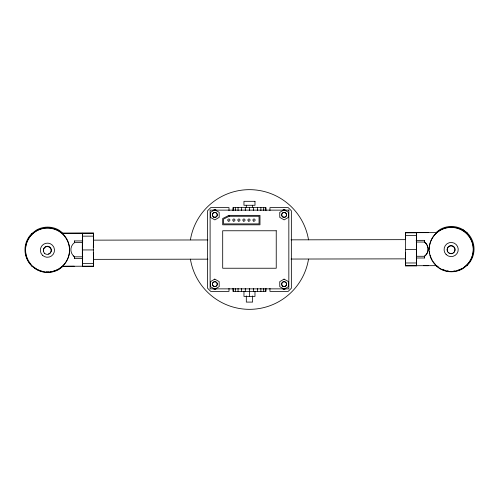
<?xml version="1.0" encoding="UTF-8"?>
<svg xmlns="http://www.w3.org/2000/svg" width="499" height="499" viewBox="0 0 499 499"><rect width="100%" height="100%" fill="white"/><g stroke="black" fill="none" stroke-linecap="round" stroke-linejoin="round"><path stroke-width="0.75" d="M82.354 247.791L82.391 233.201L82.36 244.167M82.46 254.478L82.454 251.758M93.363 247.385L93.45 233.114L62.993 233.201L58.944 230.108A22.673 22.673 0 0 0 36.271 230.145L31.562 233.788M416.484 247.248L416.453 242.165M416.59 251.222L416.553 258.844L416.509 254.983M416.285 258.008L424.443 257.995L424.443 256.299A8.72 8.72 0 0 0 424.443 242.027L424.418 240.368L416.104 240.381M82.354 245.845L82.347 243.069M82.454 256.486L82.447 253.704M93.363 245.059L93.45 233.114M416.484 245.302L416.528 232.659L416.49 243.624M416.59 255.943L416.59 246.637M82.447 255.382L82.422 259.38L82.379 255.519M424.418 240.368L424.418 242.059A8.72 8.72 0 0 1 425.51 255.413L424.443 256.299L424.443 257.995M74.569 258.557L74.582 256.835L74.569 258.557L82.728 258.544M82.366 242.87L82.385 241.747L82.416 242.77M82.36 241.516L82.385 240.169L82.422 244.03M82.441 256.679L82.416 257.802L82.391 256.779M416.497 240.98L416.522 239.632L416.571 245.134M428.111 232.609L405.544 232.609L405.444 253.891M416.497 242.327L416.522 241.204L416.559 243.487M416.571 256.143L416.553 257.266L416.522 256.237M82.435 259.025L82.416 259.38L82.391 258.151M424.443 256.299L416.297 256.28M466.771 265.643L467.438 265.106A22.673 22.673 0 0 0 467.382 233.045L462.679 229.446A22.673 22.673 0 0 0 440.006 229.49L435.945 232.628L405.506 232.684L405.519 239.632M436.007 265.693L440.056 268.786A22.673 22.673 0 0 0 462.748 268.718M32.273 266.354L31.637 265.824A22.673 22.673 0 0 1 31.58 233.757L32.229 233.258M74.295 266.216L63.036 266.298L93.513 266.173M405.469 252.625L405.519 265.842L416.54 265.824L416.522 257.615M405.519 265.842L405.593 259.374M93.463 259.299L93.425 266.341L82.404 266.36L82.441 258.544M62.974 233.233L93.413 233.183M424.418 242.059L416.272 242.04M63.055 266.266L59.001 269.41A22.673 22.673 0 0 1 36.34 269.416L31.618 265.855M462.729 268.749L467.42 265.137M213.054 210.422L214.826 209.399L216.597 210.422M282.34 210.422L284.112 209.399L285.883 210.422M216.335 288.734L214.826 289.601L213.316 288.734M285.621 288.734L284.112 289.601L282.602 288.734M405.462 232.777L416.484 232.759M82.347 236.158L93.369 236.139M405.462 235.634L416.49 235.615M93.301 240.15L207.883 239.95M291.017 239.844L405.606 239.651M74.532 240.936L74.538 242.626L74.532 240.936L82.846 240.923M82.715 242.583L74.551 242.595A8.72 8.72 0 0 0 74.576 256.835L82.747 256.817M405.431 249.431L416.453 249.413L416.465 253.872M93.332 259.361L207.921 259.162M291.054 259.05L405.637 258.856M82.36 251.945L82.397 263.509L93.419 263.491L93.425 266.341M405.512 262.985L416.534 262.967L416.54 265.824M436.026 265.661L405.568 265.742L405.556 258.794M423.464 265.643L428.173 265.674M462.66 229.478L467.363 233.077M74.563 256.866L73.496 255.981M93.444 259.361L93.382 254.658M405.531 258.862L405.475 254.159M416.534 262.967L416.49 251.409M93.419 263.491L93.369 252.357M405.556 239.389L405.544 232.609M93.463 239.408L93.469 239.894M416.497 253.336L416.503 256.106M82.429 242.901L82.435 245.676M82.366 253.872L82.372 256.648M416.578 244.335L416.584 247.061M82.441 244.872L82.441 247.604M93.363 249.874L93.35 254.39M82.454 247.18L82.447 249.681M82.354 249.874L82.323 254.409M416.453 249.413L416.447 244.94M82.46 249.662L82.46 252.151M82.397 263.509L82.404 266.36M269.94 210.647L269.94 207.615L288.204 207.615L291.354 210.765L291.354 288.235L288.204 291.385L269.94 291.385L269.94 288.353M266.004 210.715L266.004 207.615L232.933 207.615L232.933 210.715M266.004 288.285L266.004 291.385L232.933 291.385L232.933 288.285M265.268 207.615L265.268 210.628M265.268 288.372L265.268 291.385M263.528 207.615L263.528 210.628M263.528 288.372L263.528 291.385M260.883 207.615L260.883 210.628M260.883 288.372L260.883 291.385M257.509 207.615L257.509 210.628M257.509 288.372L257.509 291.385M254.977 291.385L254.977 296.425L243.961 296.425L243.961 291.385M253.623 207.615L253.623 210.628M253.623 288.372L253.623 291.385M252.619 205.276L252.619 207.596M252.619 295.895L252.619 302.095L246.319 302.095L246.319 295.895M249.469 207.615L249.469 210.628M249.469 288.372L249.469 296.425M246.319 205.276L246.319 207.596M245.315 207.615L245.315 210.628M245.315 288.372L245.315 291.385M241.429 207.615L241.429 210.628M241.429 288.372L241.429 291.385M238.054 207.615L238.054 210.628M238.054 288.372L238.054 291.385M235.409 207.615L235.409 210.628M235.409 288.372L235.409 291.385M233.669 207.615L233.669 210.628M233.669 288.372L233.669 291.385M228.997 210.647L228.997 207.615L210.734 207.615L207.584 210.765L207.584 288.235L210.734 291.385L228.997 291.385L228.997 288.353M93.332 245.458L93.332 249.93L82.31 249.949L82.31 245.477M429.29 249.219A22.043 22.043 0 0 1 461.375 229.559A22.043 22.043 0 0 1 464.201 267.084M462.386 268.256A22.043 22.043 0 0 1 457.078 270.464M454.963 270.926A22.043 22.043 0 0 1 453.529 271.119M448.495 271.044A22.043 22.043 0 0 1 447.067 270.807M445.663 270.483A22.043 22.043 0 0 1 442.27 269.279M438.527 267.127A22.043 22.043 0 0 1 436.288 265.293M435.271 264.283A22.043 22.043 0 0 1 433.02 261.457M432.259 260.241A22.043 22.043 0 0 1 430.051 254.927M429.72 253.529A22.043 22.043 0 0 1 429.396 251.377M447.746 251.508A3.936 3.936 0 0 1 449.181 246.132A3.936 3.936 0 0 1 454.564 247.56A3.936 3.936 0 0 1 453.129 252.943M452.181 253.336A3.936 3.936 0 0 1 450.142 253.336M449.194 252.949A3.936 3.936 0 0 1 448.376 252.326M26.141 254.889A22.043 22.043 0 0 1 40.251 229.06A22.043 22.043 0 0 1 67.459 240.275A22.043 22.043 0 0 1 59.269 268.543M58.657 268.911A22.043 22.043 0 0 1 53.343 271.125M52.651 271.3A22.043 22.043 0 0 1 50.518 271.693M49.077 271.836A22.043 22.043 0 0 1 46.201 271.843M44.043 271.599A22.043 22.043 0 0 1 42.627 271.319M41.935 271.144A22.043 22.043 0 0 1 40.556 270.732M39.203 270.221A22.043 22.043 0 0 1 37.238 269.298M36.614 268.955A22.043 22.043 0 0 1 33.645 266.903M31.057 264.414A22.043 22.043 0 0 1 28.898 261.513M28.181 260.272A22.043 22.043 0 0 1 26.316 255.588M43.619 251.222A3.936 3.936 0 0 1 46.395 246.394A3.936 3.936 0 0 1 51.222 249.169A3.936 3.936 0 0 1 48.447 253.997M308.519 259.168A59.836 59.836 0 0 1 190.418 259.168M190.418 239.832A59.836 59.836 0 0 1 308.519 239.832M214.776 209.842L210.447 212.399L210.497 217.427L214.876 219.897L219.211 217.339L219.155 212.312L214.776 209.842M284.062 209.829L279.733 212.387L279.783 217.414L284.162 219.884L288.491 217.327L288.441 212.3L284.062 209.829M214.776 279.116L210.447 281.673L210.497 286.7L214.876 289.171L219.211 286.613L219.155 281.586L214.776 279.116M284.062 279.116L279.733 281.673L279.783 286.7L284.162 289.171L288.491 286.613L288.441 281.586L284.062 279.116M228.979 215.362L222.679 218.512L222.679 224.812L259.979 224.812L259.979 215.362L228.979 215.362M229.191 216.279L223.596 219.08L223.596 223.889L259.056 223.889L259.056 216.279L229.191 216.279M254.983 201.315L243.955 201.315L243.955 205.276L254.983 205.276L254.983 201.315M288.834 210.135L210.104 210.135L210.104 288.865L288.834 288.865L288.834 210.135M276.24 230.763L222.697 230.763L222.697 268.237L276.24 268.237L276.24 230.763M282.933 216.903A2.364 2.364 0 0 0 286.476 214.857A2.364 2.364 0 0 0 282.933 212.811A2.364 2.364 0 0 0 282.933 216.903M282.328 216.641A2.52 2.52 0 0 0 286.545 215.512A2.52 2.52 0 0 0 283.457 212.424A2.52 2.52 0 0 0 282.328 216.641M282.933 286.189A2.364 2.364 0 0 0 286.476 284.143A2.364 2.364 0 0 0 282.933 282.097A2.364 2.364 0 0 0 282.933 286.189M282.852 286.326A2.52 2.52 0 0 0 286.632 284.143A2.52 2.52 0 0 0 282.852 281.96A2.52 2.52 0 0 0 282.852 286.326M213.647 286.189A2.364 2.364 0 0 0 217.19 284.143A2.364 2.364 0 0 0 213.647 282.097A2.364 2.364 0 0 0 213.647 286.189M213.566 286.326A2.52 2.52 0 0 0 217.346 284.143A2.52 2.52 0 0 0 213.566 281.96A2.52 2.52 0 0 0 213.566 286.326M213.647 216.903A2.364 2.364 0 0 0 217.19 214.857A2.364 2.364 0 0 0 213.647 212.811A2.364 2.364 0 0 0 213.647 216.903M213.566 217.053A2.52 2.52 0 0 0 217.346 214.869A2.52 2.52 0 0 0 213.566 212.686A2.52 2.52 0 0 0 213.566 217.053M253.467 221.038A1.104 1.104 0 0 0 255.12 220.084A1.104 1.104 0 0 0 253.467 219.13A1.104 1.104 0 0 0 253.467 221.038M248.427 221.038A1.104 1.104 0 0 0 250.086 220.084A1.104 1.104 0 0 0 248.427 219.13A1.104 1.104 0 0 0 248.427 221.038M238.354 221.038A1.104 1.104 0 0 0 240.007 220.084A1.104 1.104 0 0 0 238.354 219.13A1.104 1.104 0 0 0 238.354 221.038M243.393 221.038A1.104 1.104 0 0 0 245.046 220.084A1.104 1.104 0 0 0 243.393 219.13A1.104 1.104 0 0 0 243.393 221.038M228.274 221.038A1.104 1.104 0 0 0 229.927 220.084A1.104 1.104 0 0 0 228.274 219.13A1.104 1.104 0 0 0 228.274 221.038M233.314 221.038A1.104 1.104 0 0 0 234.967 220.084A1.104 1.104 0 0 0 233.314 219.13A1.104 1.104 0 0 0 233.314 221.038M435.621 265.094A22.043 22.043 0 0 0 472.491 255.145A22.043 22.043 0 0 0 445.445 228.193A22.043 22.043 0 0 0 435.621 265.094M446.156 254.552A7.086 7.086 0 0 0 458.001 251.359A7.086 7.086 0 0 0 449.312 242.695A7.086 7.086 0 0 0 446.156 254.552M448.233 252.606A3.936 3.936 0 0 0 454.814 250.829A3.936 3.936 0 0 0 449.986 246.019A3.936 3.936 0 0 0 448.233 252.606M31.886 265.749A22.043 22.043 0 0 0 68.756 255.806A22.043 22.043 0 0 0 41.71 228.854A22.043 22.043 0 0 0 31.886 265.749M42.421 255.214A7.086 7.086 0 0 0 54.266 252.014A7.086 7.086 0 0 0 45.577 243.356A7.086 7.086 0 0 0 42.421 255.214M44.498 253.267A3.936 3.936 0 0 0 51.079 251.49A3.936 3.936 0 0 0 46.251 246.681A3.936 3.936 0 0 0 44.498 253.267"/></g></svg>
